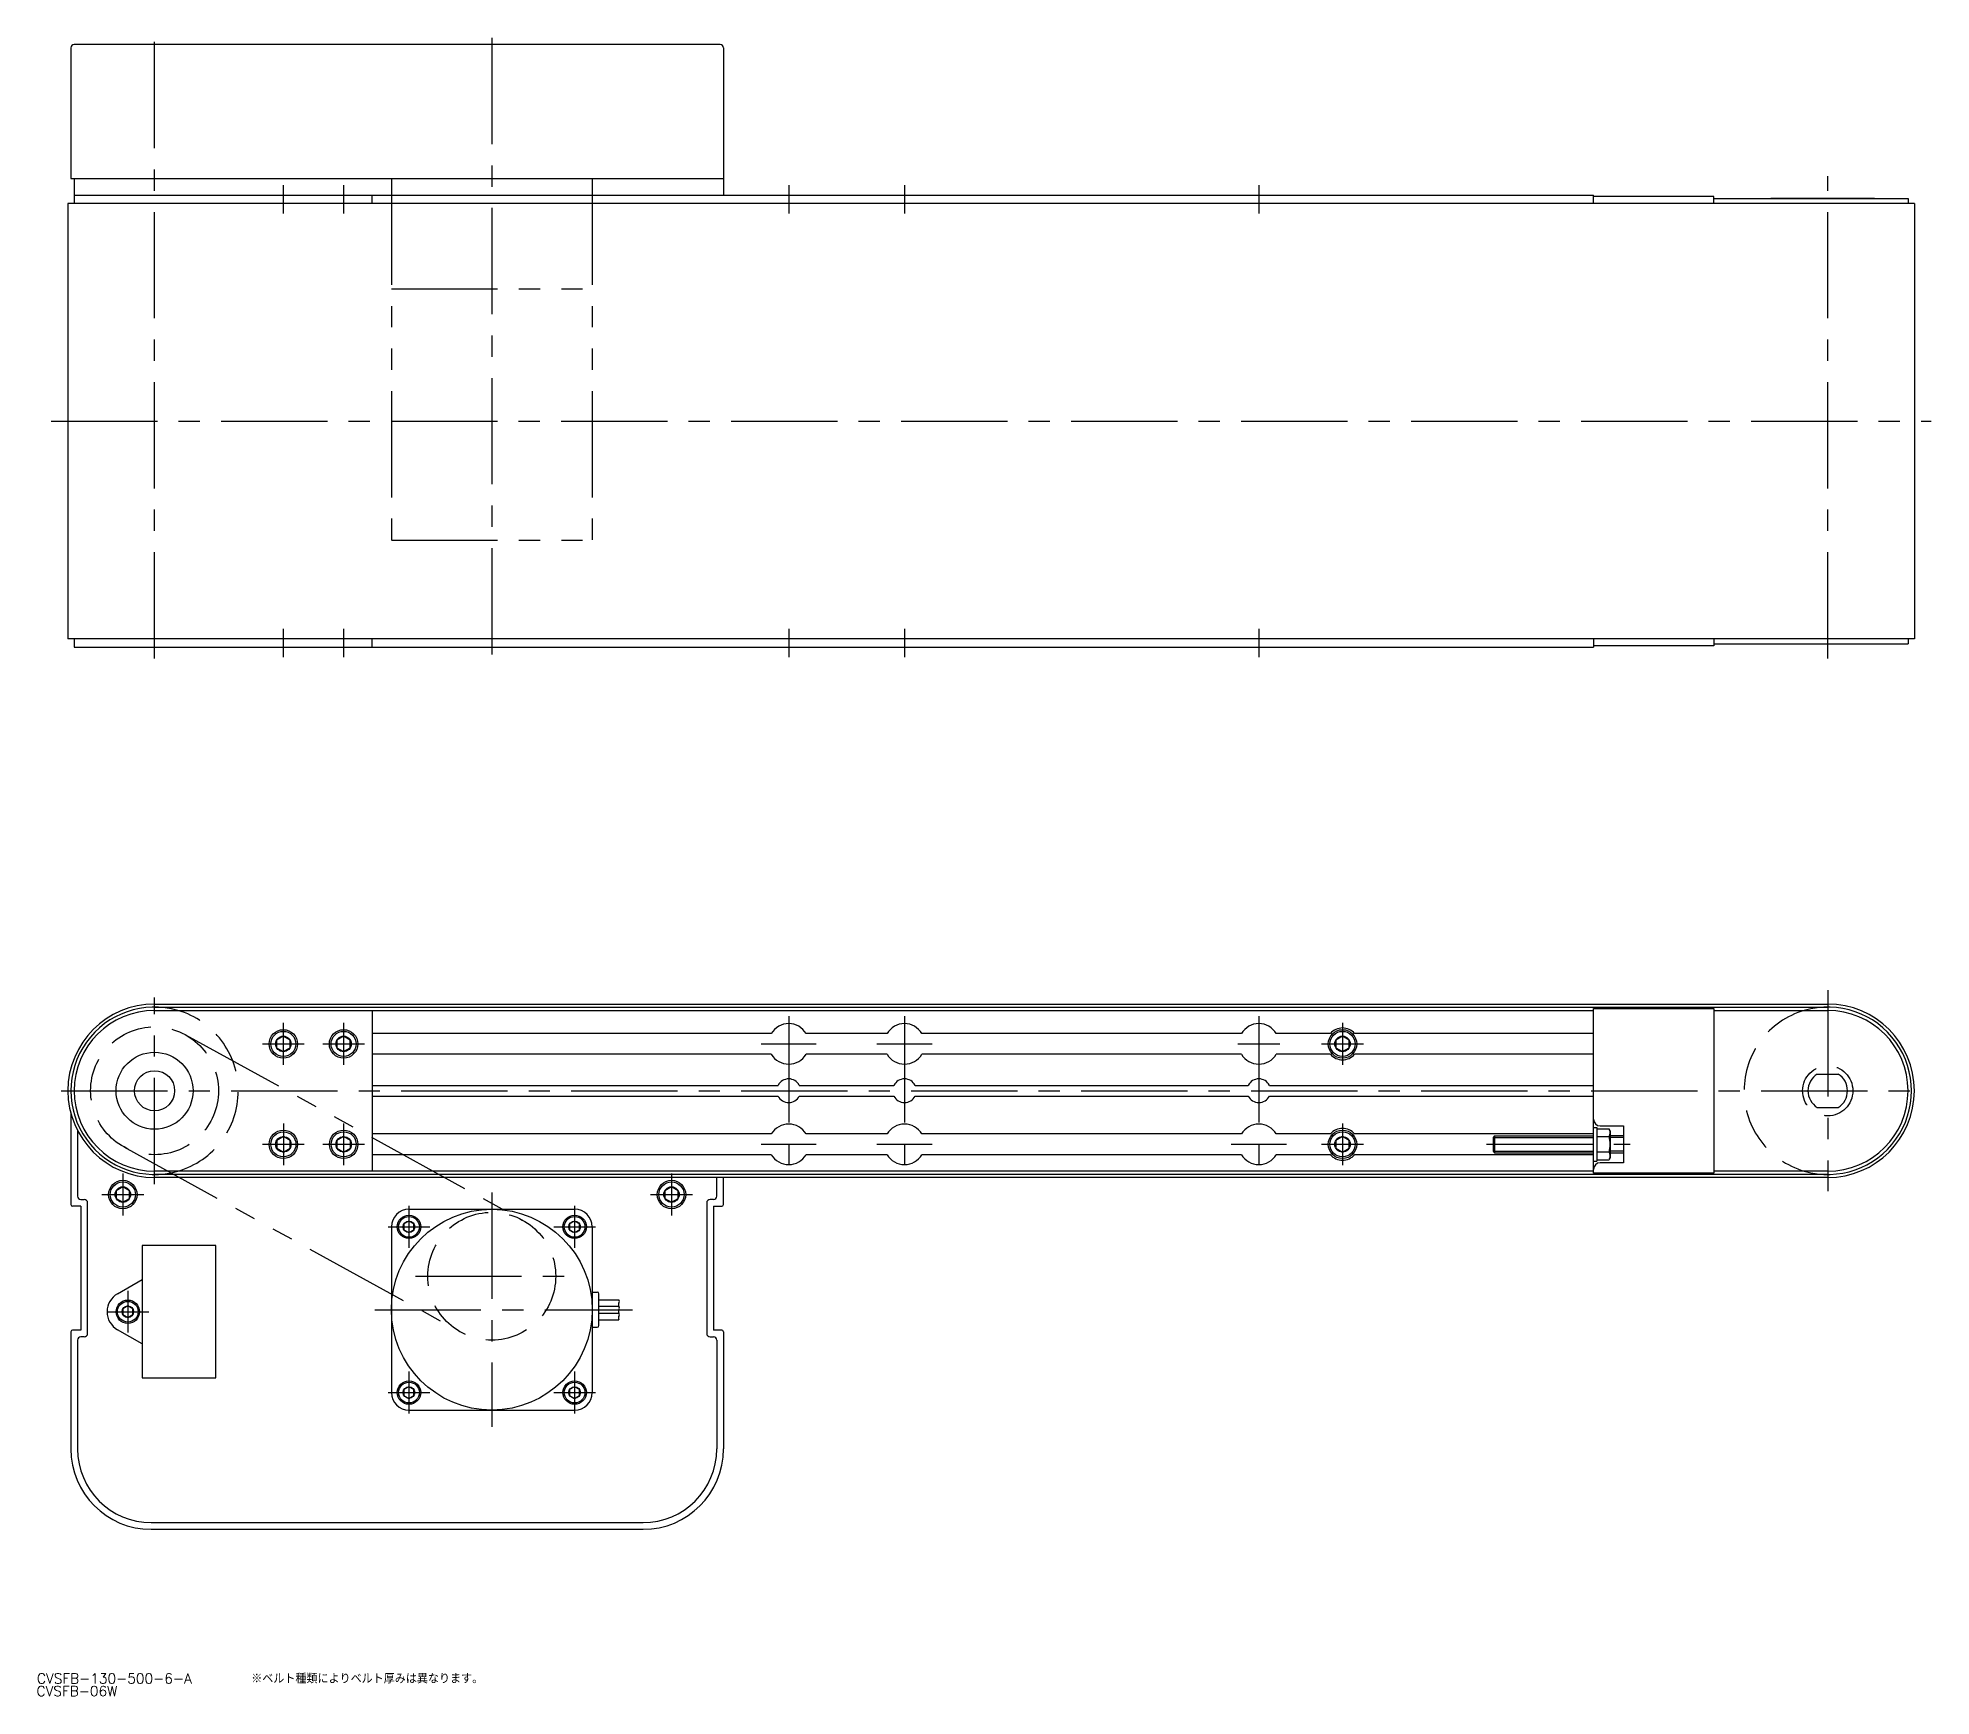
# Model space of a CAD drawing. Extents: x -35 to 531, y -181 to 315.
import ezdxf

# ---------------------------------------------------------------- set-up
doc = ezdxf.new("R2010")
doc.units = 0
for name, pattern in [('CENTER', [50.8, 31.75, -6.35, 6.35, -6.35]), ('DASHED', [19.05, 12.7, -6.35]), ('PHANTOM', [63.5, 31.75, -6.35, 6.35, -6.35, 6.35, -6.35])]:
    doc.linetypes.add(name, pattern=pattern)
doc.layers.get('0').update_dxf_attribs({"linetype": 'CONTINUOUS'})
doc.layers.add('CENTER', color=1, linetype='CENTER')
doc.styles.get("Standard").update_dxf_attribs({"font": 'txt.shx', "height": 3, "bigfont": 'bigfont.shx'})

# ---------------------------------------------------------------- blocks, each defined once
blk = doc.blocks.new('*U1')
at = {"color": 7, "linetype": 'CONTINUOUS'}
blk.add_text('CVSFB-130-500-6-A', height=3, dxfattribs=at).set_placement((-35.15, -177.05))
blk = doc.blocks.new('*U2')
at = {"color": 7, "linetype": 'CONTINUOUS'}
blk.add_text('CVSFB-06W', height=3, dxfattribs=at).set_placement((-35.26, -180.82))
blk = doc.blocks.new('*U3')
at = {"color": 7, "linetype": 'CONTINUOUS'}
blk.add_text('※ベルト種類によりベルト厚みは異なります。', height=3, dxfattribs=at).set_placement((28.89, -177.05))

msp = doc.modelspace()

# ---------------------------------------------------------------- linework, layer by layer
at = {"color": 7, "linetype": 'CONTINUOUS'}
for p, q in [((-25, 311.5), (-25, 272.5)), ((169, 312.5), (-24, 312.5)), ((164.71, 312.5), (-20, 312.5)), ((170, 311.5), (170, 272.5)), ((-25, 272.5), (170, 272.5)), ((-24, 272.5), (46.5, 272.5)), ((-24, 272.5), (-24, 265)), ((70.78, 272.5), (130.78, 272.5)), ((170, 272.5), (170, 267.5)), ((-24, 267.5), (430, 267.5)), ((65, 265), (65, 267.5)), ((430, 265), (430, 267.5)), ((466, 267.1), (430, 267.1)), ((466, 265), (466, 267.1)), ((466, 266.5), (524, 266.5)), ((470.08, 266.5), (524, 266.5)), ((513.97, 266.5), (482.97, 266.5)), ((524, 266.5), (524, 265)), ((-25.9, 265), (-25.9, 135)), ((525.9, 265), (-25.9, 265)), ((525.9, 265), (525.9, 135)), ((525.9, 135), (-25.9, 135)), ((-24, 135), (-24, 132.5)), ((-24, 132.5), (430, 132.5)), ((65, 132.5), (65, 135)), ((359.14, 132.5), (430, 132.5)), ((395.01, 132.5), (430, 132.5)), ((430, 135), (430, 132.5)), ((466, 132.9), (430, 132.9)), ((466, 135), (466, 132.9)), ((466, 133.5), (524, 133.5)), ((524, 135), (524, 133.5)), ((0, 25.9), (500, 25.9)), ((0, 25), (500, 25)), ((0, 24), (430, 24)), ((65, 24), (65, -24)), ((430, 24.6), (466, 24.6)), ((430, -24.6), (430, 24.6)), ((466, 24.6), (466, -24.6)), ((466, 24), (500, 24)), ((184.3, 17.1), (65, 17.1)), ((218.9, 17.1), (194.7, 17.1)), ((324.8, 17.1), (229.3, 17.1)), ((351.4, 17.1), (335.2, 17.1)), ((430, 17.1), (358.6, 17.1)), ((38.48, 16.31), (36.48, 15.15)), ((36.48, 15.15), (36.48, 12.85)), ((36.48, 12.85), (38.48, 11.69)), ((40.48, 15.15), (38.48, 16.31)), ((38.48, 11.69), (40.48, 12.85)), ((40.48, 12.85), (40.48, 15.15)), ((56.49, 16.31), (54.49, 15.15)), ((54.49, 15.15), (54.49, 12.85)), ((54.49, 12.85), (56.49, 11.69)), ((58.49, 15.15), (56.49, 16.31)), ((56.49, 11.69), (58.49, 12.85)), ((58.49, 12.85), (58.49, 15.15)), ((355, 16.31), (353, 15.15)), ((353, 15.15), (353, 12.85)), ((353, 12.85), (355, 11.69)), ((357, 15.15), (355, 16.31)), ((355, 11.69), (357, 12.85)), ((357, 12.85), (357, 15.15)), ((184.3, 10.9), (65, 10.9)), ((218.9, 10.9), (194.7, 10.9)), ((324.8, 10.9), (229.3, 10.9)), ((351.4, 10.9), (335.2, 10.9)), ((430, 10.9), (358.6, 10.9)), ((65, 1.6), (186.33, 1.6)), ((192.67, 1.6), (220.93, 1.6)), ((227.27, 1.6), (326.83, 1.6)), ((333.17, 1.6), (430, 1.6)), ((496.87, 5), (503.13, 5)), ((65, -1.6), (186.33, -1.6)), ((192.67, -1.6), (220.93, -1.6)), ((227.27, -1.6), (326.83, -1.6)), ((333.17, -1.6), (430, -1.6)), ((496.87, -5), (503.13, -5)), ((-25, -6.77), (-25, -34)), ((430, -11), (431, -11)), ((431, -11), (431, -21)), ((432, -10.5), (439, -10.5)), ((439, -10.5), (439, -21.5)), ((-23.01, -11.9), (-23.01, -31.5)), ((38.5, -13.69), (36.5, -14.85)), ((36.5, -14.85), (36.5, -17.15)), ((40.5, -14.85), (38.5, -13.69)), ((40.5, -17.15), (40.5, -14.85)), ((56.51, -13.69), (54.51, -14.85)), ((54.51, -14.85), (54.51, -17.15)), ((58.51, -14.85), (56.51, -13.69)), ((58.51, -17.15), (58.51, -14.85)), ((184.3, -12.9), (65, -12.9)), ((218.9, -12.9), (194.7, -12.9)), ((324.8, -12.9), (229.3, -12.9)), ((351.4, -12.9), (335.2, -12.9)), ((355, -13.69), (353, -14.85)), ((353, -14.85), (353, -17.15)), ((357, -14.85), (355, -13.69)), ((357, -17.15), (357, -14.85)), ((430, -12.9), (358.6, -12.9)), ((400.43, -13.5), (400, -13.93)), ((400, -13.93), (400, -18.07)), ((400.43, -13.5), (400.43, -18.5)), ((400.43, -13.5), (430, -13.5)), ((431, -11.38), (434.64, -11.38)), ((431, -13.69), (434.64, -13.69)), ((435, -12), (434.64, -11.38)), ((435, -12), (435, -20)), ((439, -13.5), (435, -13.5)), ((36.5, -17.15), (38.5, -18.31)), ((38.5, -18.31), (40.5, -17.15)), ((54.51, -17.15), (56.51, -18.31)), ((56.51, -18.31), (58.51, -17.15)), ((184.3, -19.1), (65, -19.1)), ((218.9, -19.1), (194.7, -19.1)), ((324.8, -19.1), (229.3, -19.1)), ((351.4, -19.1), (335.2, -19.1)), ((353, -17.15), (355, -18.31)), ((355, -18.31), (357, -17.15)), ((430, -19.1), (358.6, -19.1)), ((400, -18.07), (400.43, -18.5)), ((400.43, -18.5), (430, -18.5)), ((430, -21), (431, -21)), ((434.64, -18.31), (431, -18.31)), ((431, -20.62), (434.64, -20.62)), ((439, -21.5), (432, -21.5)), ((435, -20), (434.64, -20.62)), ((435, -18.5), (439, -18.5)), ((430, -24), (0, -24)), ((500, -25), (0, -25)), ((500, -25.9), (0, -25.9)), ((168, -31.5), (168, -25.9)), ((170, -34), (170, -25.9)), ((466, -24.6), (430, -24.6)), ((500, -24), (466, -24)), ((-22.01, -32.5), (-21, -32.5)), ((-20, -72.5), (-20, -33.5)), ((-9.48, -28.69), (-11.48, -29.85)), ((-11.48, -29.85), (-11.48, -32.15)), ((-11.48, -32.15), (-9.48, -33.31)), ((-7.48, -29.85), (-9.48, -28.69)), ((-9.48, -33.31), (-7.48, -32.15)), ((-7.48, -32.15), (-7.48, -29.85)), ((154.49, -28.69), (152.49, -29.85)), ((152.49, -29.85), (152.49, -32.15)), ((152.49, -32.15), (154.49, -33.31)), ((156.49, -29.85), (154.49, -28.69)), ((154.49, -33.31), (156.49, -32.15)), ((156.49, -32.15), (156.49, -29.85)), ((165, -33.5), (165, -72.5)), ((167, -32.5), (166, -32.5)), ((-22, -34.5), (-24.5, -34.5)), ((-22, -34.5), (-22, -71.5)), ((76.03, -38.92), (74.53, -39.79)), ((76.03, -35.4), (125.53, -35.4)), ((77.53, -39.79), (76.03, -38.92)), ((125.53, -38.92), (124.03, -39.79)), ((127.03, -39.79), (125.53, -38.92)), ((167, -34.5), (169.5, -34.5)), ((167, -34.5), (167, -71.5)), ((70.78, -40.65), (70.78, -90.15)), ((74.53, -39.79), (74.53, -41.52)), ((74.53, -41.52), (76.03, -42.38)), ((76.03, -42.38), (77.53, -41.52)), ((77.53, -41.52), (77.53, -39.79)), ((124.03, -39.79), (124.03, -41.52)), ((124.03, -41.52), (125.53, -42.38)), ((125.53, -42.38), (127.03, -41.52)), ((127.03, -41.52), (127.03, -39.79)), ((130.78, -40.65), (130.78, -90.15)), ((-3.69, -46.25), (-3.69, -85.75)), ((18.31, -46.25), (-3.69, -46.25)), ((18.31, -85.75), (18.31, -46.25)), ((-11.09, -60.63), (-3.69, -56.36)), ((130.78, -60.15), (132.28, -60.15)), ((132.78, -70.15), (132.78, -60.65)), ((-7.99, -64.27), (-9.49, -65.13)), ((-9.49, -65.13), (-9.49, -66.87)), ((-9.49, -66.87), (-7.99, -67.73)), ((-6.49, -65.13), (-7.99, -64.27)), ((-7.99, -67.73), (-6.49, -66.87)), ((-6.49, -66.87), (-6.49, -65.13)), ((132.78, -62.4), (138.78, -62.4)), ((138.78, -64.4), (132.78, -64.4)), ((132.78, -66.4), (138.78, -66.4)), ((-25, -72), (-25, -107)), ((-22, -71.5), (-24.5, -71.5)), ((-21, -73.5), (-22, -73.5)), ((-3.69, -75.64), (-11.09, -71.37)), ((130.78, -70.65), (132.28, -70.65)), ((132.78, -68.4), (138.78, -68.4)), ((166, -73.5), (167, -73.5)), ((169.5, -71.5), (167, -71.5)), ((170, -72), (170, -107)), ((-23, -74.5), (-23, -107)), ((168, -74.5), (168, -107)), ((-3.69, -85.75), (18.31, -85.75)), ((76.03, -88.42), (74.53, -89.28)), ((74.53, -89.28), (74.53, -91.01)), ((77.53, -89.28), (76.03, -88.42)), ((77.53, -91.01), (77.53, -89.28)), ((125.53, -88.42), (124.03, -89.28)), ((124.03, -89.28), (124.03, -91.01)), ((127.03, -89.28), (125.53, -88.42)), ((127.03, -91.01), (127.03, -89.28)), ((74.53, -91.01), (76.03, -91.88)), ((76.03, -91.88), (77.53, -91.01)), ((76.03, -95.4), (125.53, -95.4)), ((124.03, -91.01), (125.53, -91.88)), ((125.53, -91.88), (127.03, -91.01)), ((-1, -129), (146, -129)), ((-1, -131), (146, -131))]:
    msp.add_line(p, q, dxfattribs=at)
at = {"color": 3, "linetype": 'PHANTOM'}
for p, q in [((70.78, 272.5), (70.78, 164.5)), ((130.78, 272.5), (130.78, 164.5)), ((70.78, 239.5), (130.78, 239.5)), ((70.78, 164.5), (130.78, 164.5)), ((9.2, 16.74), (109.98, -38.66)), ((-9.2, -16.74), (91.58, -72.14))]:
    msp.add_line(p, q, dxfattribs=at)
at = {"color": 3, "linetype": 'CONTINUOUS'}
for p, q in [((400, -13.93), (430, -13.93)), ((439, -13.93), (435, -13.93)), ((400, -18.07), (430, -18.07)), ((439, -18.07), (435, -18.07))]:
    msp.add_line(p, q, dxfattribs=at)
at = {"color": 3, "linetype": 'DASHED'}
for centre, radius in [((0, 0), 19.1), ((500, 0), 7.5), ((100.78, -55.4), 19.1)]:
    msp.add_circle(centre, radius, dxfattribs=at)
at = {"color": 7, "linetype": 'CONTINUOUS'}
for centre, radius in [((38.48, 14), 4.25), ((38.48, 14), 3.75), ((56.49, 14), 4.25), ((56.49, 14), 3.75), ((355, 14), 4.25), ((355, 14), 3.75), ((0, 0), 11.5), ((38.48, 14), 2.31), ((56.49, 14), 2.31), ((355, 14), 2.31), ((0, 0), 6), ((38.5, -16), 4.25), ((38.5, -16), 3.75), ((38.5, -16), 2.31), ((56.51, -16), 4.25), ((56.51, -16), 3.75), ((56.51, -16), 2.31), ((355, -16), 4.25), ((355, -16), 3.75), ((355, -16), 2.31), ((-9.48, -31), 4.25), ((-9.48, -31), 3.75), ((154.49, -31), 4.25), ((154.49, -31), 3.75), ((-9.48, -31), 2.31), ((154.49, -31), 2.31), ((100.78, -65.4), 30), ((76.03, -40.65), 3.5), ((76.03, -40.65), 3.1), ((76.03, -40.65), 1.73), ((125.53, -40.65), 3.5), ((125.53, -40.65), 3.1), ((125.53, -40.65), 1.73), ((-7.99, -66), 3.5), ((-7.99, -66), 3.1), ((-7.99, -66), 1.73), ((76.03, -90.15), 3.5), ((76.03, -90.15), 3.1), ((76.03, -90.15), 1.73), ((125.53, -90.15), 3.5), ((125.53, -90.15), 3.1), ((125.53, -90.15), 1.73)]:
    msp.add_circle(centre, radius, dxfattribs=at)
for centre, radius, start, end in [((-24, 311.5), 1, 90, 180), ((169, 311.5), 1, 0, 90), ((0, 0), 25.9, 90, 270), ((0, 0), 25, 73.7398, 286.2602), ((0, 0), 24, 90, 270), ((500, 0), 25, 253.7398, 106.2602), ((500, 0), 25.9, 270, 90), ((500, 0), 24, 270, 90), ((189.5, 14), 6.05, 30.8236, 149.1764), ((224.1, 14), 6.05, 30.8236, 149.1764), ((330, 14), 6.05, 30.8236, 149.1764), ((355, 14), 4.75, 40.7403, 139.2597), ((189.5, 14), 6.05, 210.8236, 329.1764), ((224.1, 14), 6.05, 210.8236, 329.1764), ((330, 14), 6.05, 210.8236, 329.1764), ((355, 14), 4.75, 220.7403, 319.2597), ((189.5, 0), 3.55, 26.7889, 153.2111), ((224.1, 0), 3.55, 26.7889, 153.2111), ((330, 0), 3.55, 26.7889, 153.2111), ((500, 0), 5.9, 122.0638, 237.9362), ((500, 0), 5.9, 302.0638, 57.9362), ((189.5, 0), 3.55, 206.7889, 333.2111), ((224.1, 0), 3.55, 206.7889, 333.2111), ((330, 0), 3.55, 206.7889, 333.2111), ((189.5, -16), 6.05, 30.8236, 149.1764), ((224.1, -16), 6.05, 30.8236, 149.1764), ((330, -16), 6.05, 30.8236, 149.1764), ((355, -16), 4.75, 40.7403, 139.2597), ((432, -8.5), 2, 180, 270), ((432.96, -12.54), 2.04, 325.6158, 25.6158), ((427.36, -16), 7.64, 342.412, 17.588), ((189.5, -16), 6.05, 210.8236, 329.1764), ((224.1, -16), 6.05, 210.8236, 329.1764), ((330, -16), 6.05, 210.8236, 329.1764), ((355, -16), 4.75, 220.7403, 319.2597), ((432, -23.5), 2, 90, 180), ((432.96, -19.46), 2.04, 334.3842, 34.3842), ((-22.01, -31.5), 1, 180, 270), ((-21, -33.5), 1, 0, 90), ((166, -33.5), 1, 90, 180), ((167, -31.5), 1, 270, 0), ((-24.5, -34), 0.5, 180, 270), ((76.03, -40.65), 5.25, 90, 180), ((125.53, -40.65), 5.25, 0, 90), ((169.5, -34), 0.5, 270, 0), ((-7.99, -66), 6.2, 120, 240), ((132.28, -60.65), 0.5, 0, 90), ((-24.5, -72), 0.5, 90, 180), ((-22, -74.5), 1, 90, 180), ((-21, -72.5), 1, 270, 0), ((132.28, -70.15), 0.5, 270, 0), ((166, -72.5), 1, 180, 270), ((167, -74.5), 1, 0, 90), ((169.5, -72), 0.5, 0, 90), ((76.03, -90.15), 5.25, 180, 270), ((125.53, -90.15), 5.25, 270, 0), ((-1, -107), 24, 180, 270), ((-1, -107), 22, 180, 270), ((146, -107), 22, 270, 0), ((146, -107), 24, 270, 0)]:
    msp.add_arc(centre, radius, start, end, dxfattribs=at)
at = {"color": 3, "linetype": 'DASHED'}
for centre, start, end in [((0, 0), 286.2602, 73.7398), ((500, 0), 106.2602, 253.7398)]:
    msp.add_arc(centre, 25, start, end, dxfattribs=at)
at = {"color": 3, "linetype": 'CONTINUOUS'}
for centre, start, end in [((139.65, -63.9), 150, 210), ((139.65, -65.9), 150, 210), ((139.65, -67.9), 150, 210), ((137.91, -62.9), 330, 30), ((137.91, -64.9), 330, 30), ((137.91, -66.9), 330, 30)]:
    msp.add_arc(centre, 1, start, end, dxfattribs=at)
at = {"layer": 'CENTER', "color": 1, "linetype": 'CENTER'}
for p, q in [((0, 129.13), (0, 314.5)), ((100.78, 314.5), (100.78, 128.5)), ((500, 129.13), (500, 273.15)), ((38.48, 270.5), (38.48, 262)), ((56.49, 270.5), (56.49, 262)), ((189.5, 270.5), (189.5, 262)), ((224.1, 270.5), (224.1, 262)), ((330, 270.5), (330, 262)), ((-30.9, 200), (530.9, 200)), ((38.48, 138), (38.48, 129.5)), ((56.49, 138), (56.49, 129.5)), ((189.5, 138), (189.5, 129.5)), ((224.1, 138), (224.1, 129.5)), ((330, 138), (330, 129.5)), ((500, 30), (500, -30)), ((0, -27.9), (0, 27.9)), ((38.48, 20.25), (38.48, 7.75)), ((56.49, 20.25), (56.49, 7.75)), ((189.5, 22.25), (189.5, -24.25)), ((224.1, 22.25), (224.1, -24.25)), ((330, 22.25), (330, -24.25)), ((355, 20.25), (355, 7.75)), ((32.23, 14), (44.73, 14)), ((50.24, 14), (62.74, 14)), ((181.25, 14), (197.75, 14)), ((215.85, 14), (232.35, 14)), ((323.75, 14), (336.25, 14)), ((348.75, 14), (361.25, 14)), ((-27.9, 0), (527.9, 0)), ((38.5, -9.75), (38.5, -22.25)), ((56.51, -9.75), (56.51, -22.25)), ((355, -9.75), (355, -22.25)), ((32.25, -16), (44.75, -16)), ((50.26, -16), (62.76, -16)), ((181.25, -16), (197.75, -16)), ((215.85, -16), (232.35, -16)), ((321.75, -16), (338.25, -16)), ((348.75, -16), (361.25, -16)), ((398, -16), (441, -16)), ((-9.48, -24.75), (-9.48, -37.25)), ((154.49, -24.75), (154.49, -37.25)), ((-15.73, -31), (-3.23, -31)), ((100.78, -30.4), (100.78, -100.4)), ((148.24, -31), (160.74, -31)), ((76.03, -34.4), (76.03, -46.9)), ((125.53, -34.4), (125.53, -46.9)), ((69.78, -40.65), (82.28, -40.65)), ((119.28, -40.65), (131.78, -40.65)), ((77.94, -55.4), (123.17, -55.4)), ((-7.99, -59.75), (-7.99, -72.25)), ((-14.24, -66), (-1.74, -66)), ((65.78, -65.4), (142.78, -65.4)), ((76.03, -83.9), (76.03, -96.4)), ((125.53, -83.9), (125.53, -96.4)), ((69.78, -90.15), (82.28, -90.15)), ((119.28, -90.15), (131.78, -90.15))]:
    msp.add_line(p, q, dxfattribs=at)

# ---------------------------------------------------------------- block references
at = {"color": 7, "linetype": 'CONTINUOUS'}
for name in ['*U1', '*U3', '*U2']:
    msp.add_blockref(name, (0, 0), dxfattribs=at)

doc.saveas('drawing.dxf')
